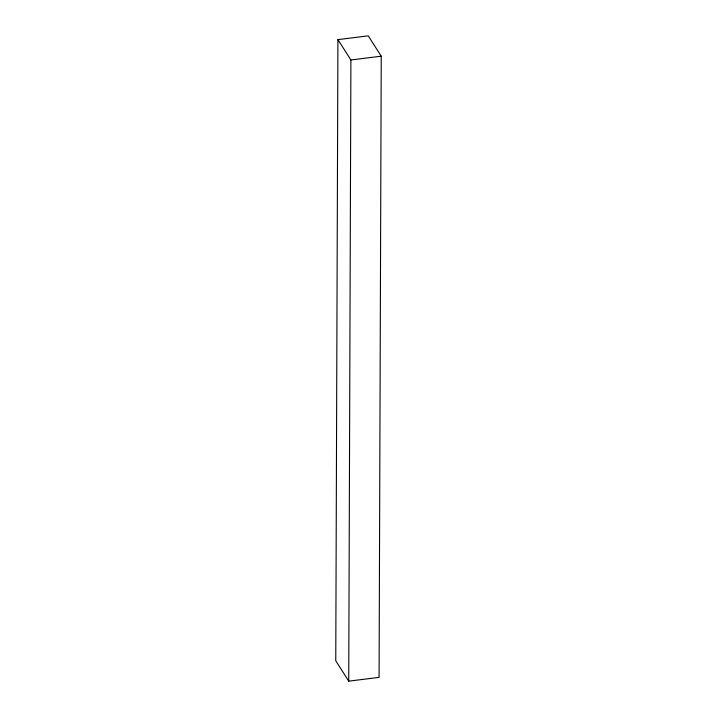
<?xml version="1.0" encoding="UTF-8"?>
<svg xmlns="http://www.w3.org/2000/svg" width="717" height="717" viewBox="0 0 717 717"><rect width="100%" height="100%" fill="white"/><g stroke="black" fill="none" stroke-linecap="round" stroke-linejoin="round"><path stroke-width="1.08" d="M337.922 39.623L335.762 660.805L348.731 681.15L379.078 677.377L381.238 56.195L368.269 35.85L337.922 39.623L350.9 59.968L348.731 681.15M350.9 59.968L381.238 56.195"/></g></svg>
